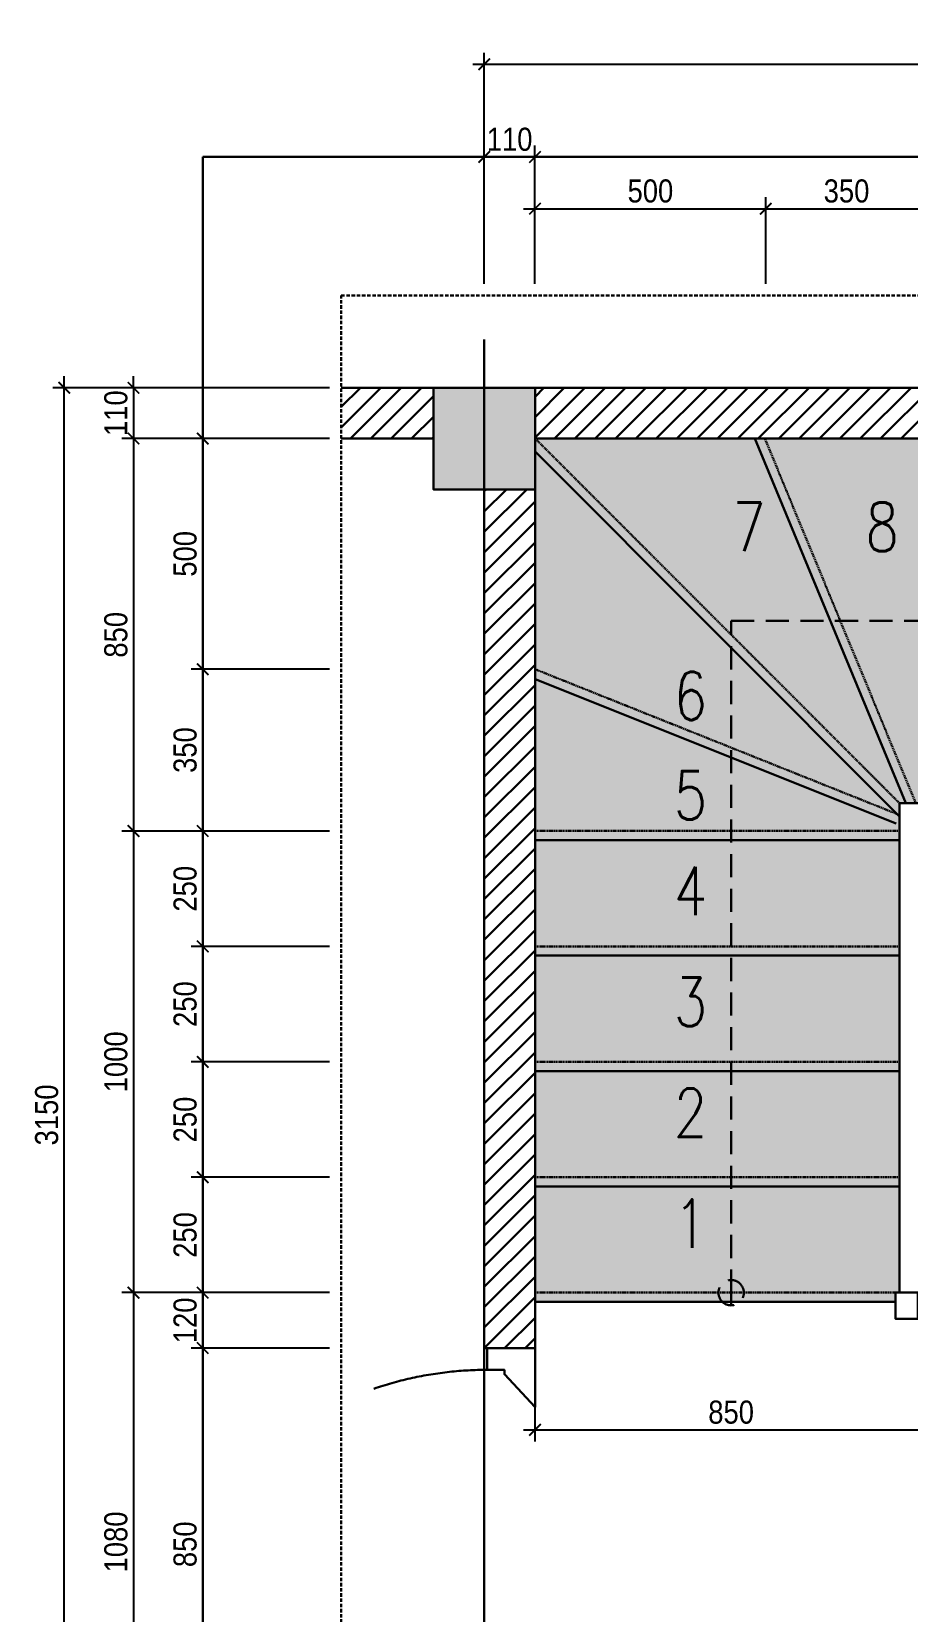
# Model space of a CAD drawing. Header units: millimetres. Extents: x -82962 to 19744, y -138000 to 4535.
# Drawn here: x -6006 to -4106, y -32563 to -29139 of the extents above; entities that cross this region are included whole.
import ezdxf

# ---------------------------------------------------------------- set-up
doc = ezdxf.new("R2010")
doc.units = ezdxf.units.MM
doc.header["$LTSCALE"] = 1000
doc.header["$MEASUREMENT"] = 0
doc.header["$PDMODE"] = 3
doc.linetypes.add('HIDDEN', pattern=[0.375, 0.25, -0.125])
doc.layers.get('0').update_dxf_attribs({"lineweight": 30})
doc.layers.get('DEFPOINTS').update_dxf_attribs({"color": 4, "lineweight": 30})
doc.layers.add('THAY', color=4, linetype='Continuous', lineweight=30)
doc.styles.add('ARIAL', font='arial.ttf', dxfattribs={"width": 0.85})
doc.styles.get("Standard").update_dxf_attribs({"font": 'romans.shx', "width": 0.7, "bigfont": 'bigfont.shx'})
doc.dimstyles.new('DIM 1-100', dxfattribs={"dimscale": 0, "dimtxt": 2, "dimasz": 1, "dimexe": 1, "dimexo": 1, "dimgap": 0.5, "dimtad": 1, "dimdec": 4, "dimrnd": 1, "dimdsep": 46, "dimtxsty": 'ARIAL', "dimblk1": 'ARCHTICK', "dimblk2": 'ARCHTICK', "dimsah": 1, "dimcen": 2, "dimdle": 1, "dimclrd": 9, "dimclre": 9, "dimclrt": 1, "dimadec": 0, "dimazin": 0, "dimtfac": 1, "dimtdec": 4, "dimtix": 1, "dimtmove": 2, "dimatfit": 3, "dimldrblk": 'DOT', "dimfxl": 1, "dimtvp": 1, "dimtolj": 1, "dimarcsym": 0})

# ---------------------------------------------------------------- blocks, each defined once
blk = doc.blocks.new('_ARCHTICK')
at = {"color": 0, "linetype": 'ByBlock', "const_width": 0.15}
blk.add_lwpolyline([(-0.5, -0.5), (0.5, 0.5)], dxfattribs=at)
blk = doc.blocks.new('*D277')
at = {"layer": 'DEFPOINTS', "color": 0, "ltscale": 0.2, "transparency": 16777216}
for p in [(-4915.6, -29410.4), (-5025.6, -29710.4), (-4915.6, -29710.4)]:
    blk.add_point(p, dxfattribs=at)
at = {"layer": 'THAY', "color": 9, "lineweight": -2, "ltscale": 0.2, "transparency": 16777216}
for p, q in [((-5025.6, -29410.4), (-5050.6, -29410.4)), ((-5025.6, -29685.4), (-5025.6, -29385.4)), ((-5025.6, -29410.4), (-4915.6, -29410.4)), ((-4915.6, -29685.4), (-4915.6, -29385.4)), ((-4915.6, -29410.4), (-4890.6, -29410.4))]:
    blk.add_line(p, q, dxfattribs=at)
at = {"layer": 'THAY', "color": 9, "lineweight": -2, "ltscale": 0.2, "transparency": 16777216, "xscale": 25, "yscale": 25, "zscale": 25}
blk.add_blockref('_ARCHTICK', (-5025.6, -29410.4), dxfattribs=at)
at = {"layer": 'THAY', "color": 9, "lineweight": -2, "ltscale": 0.2, "transparency": 16777216, "xscale": 25, "yscale": 25, "zscale": 25, "rotation": 180}
blk.add_blockref('_ARCHTICK', (-4915.6, -29410.4), dxfattribs=at)
at = {"layer": 'THAY', "color": 1, "ltscale": 0.2, "transparency": 16777216, "insert": (-4970.6, -29372.3), "char_height": 50, "attachment_point": 5, "style": 'ARIAL'}
blk.add_mtext('\\A1;110', dxfattribs=at)
blk = doc.blocks.new('_DOT')
at = {"color": 0, "linetype": 'ByBlock', "ltscale": 10}
blk.add_line((-0.5, 0), (-1, 0), dxfattribs=at)
at = {"color": 0, "linetype": 'ByBlock', "ltscale": 10, "const_width": 0.5}
blk.add_lwpolyline([(-0.25, 0, 1), (0.25, 0, 1)], format="xyb", close=True, dxfattribs=at)
blk = doc.blocks.new('*D278')
at = {"layer": 'DEFPOINTS', "color": 0, "ltscale": 0.2, "transparency": 16777216}
for p in [(-2255.6, -29410.4), (-4915.6, -29710.4), (-2255.6, -29710.4)]:
    blk.add_point(p, dxfattribs=at)
at = {"layer": 'THAY', "color": 9, "lineweight": -2, "ltscale": 0.2, "transparency": 16777216}
for p, q in [((-4940.6, -29410.4), (-2230.6, -29410.4)), ((-4915.6, -29685.4), (-4915.6, -29385.4)), ((-2255.6, -29685.4), (-2255.6, -29385.4))]:
    blk.add_line(p, q, dxfattribs=at)
at = {"layer": 'THAY', "color": 9, "lineweight": -2, "ltscale": 0.2, "transparency": 16777216, "xscale": 25, "yscale": 25, "zscale": 25, "rotation": 180}
blk.add_blockref('_ARCHTICK', (-4915.6, -29410.4), dxfattribs=at)
at = {"layer": 'THAY', "color": 9, "lineweight": -2, "ltscale": 0.2, "transparency": 16777216, "xscale": 25, "yscale": 25, "zscale": 25}
blk.add_blockref('_ARCHTICK', (-2255.6, -29410.4), dxfattribs=at)
at = {"layer": 'THAY', "color": 1, "ltscale": 0.2, "transparency": 16777216, "insert": (-3585.6, -29372.3), "char_height": 50, "attachment_point": 5, "style": 'ARIAL'}
blk.add_mtext('\\A1;2660', dxfattribs=at)
blk = doc.blocks.new('*D280')
at = {"layer": 'DEFPOINTS', "color": 0, "ltscale": 0.2, "transparency": 16777216}
for p in [(-4415.5, -29522.4), (-4915.6, -29710.4), (-4415.5, -29710.4)]:
    blk.add_point(p, dxfattribs=at)
at = {"layer": 'THAY', "color": 9, "lineweight": -2, "ltscale": 0.2, "transparency": 16777216}
for p, q in [((-4915.6, -29685.4), (-4915.6, -29497.4)), ((-4415.5, -29685.4), (-4415.5, -29497.4)), ((-4940.6, -29522.4), (-4390.5, -29522.4))]:
    blk.add_line(p, q, dxfattribs=at)
at = {"layer": 'THAY', "color": 9, "lineweight": -2, "ltscale": 0.2, "transparency": 16777216, "xscale": 25, "yscale": 25, "zscale": 25, "rotation": 180}
blk.add_blockref('_ARCHTICK', (-4915.6, -29522.4), dxfattribs=at)
at = {"layer": 'THAY', "color": 9, "lineweight": -2, "ltscale": 0.2, "transparency": 16777216, "xscale": 25, "yscale": 25, "zscale": 25}
blk.add_blockref('_ARCHTICK', (-4415.5, -29522.4), dxfattribs=at)
at = {"layer": 'THAY', "color": 1, "ltscale": 0.2, "transparency": 16777216, "insert": (-4665.5, -29484.3), "char_height": 50, "attachment_point": 5, "style": 'ARIAL'}
blk.add_mtext('\\A1;500', dxfattribs=at)
blk = doc.blocks.new('*D281')
at = {"layer": 'DEFPOINTS', "color": 0, "ltscale": 0.2, "transparency": 16777216}
for p in [(-4065.6, -29522.4), (-4415.5, -29710.4), (-4065.6, -29710.4)]:
    blk.add_point(p, dxfattribs=at)
at = {"layer": 'THAY', "color": 9, "lineweight": -2, "ltscale": 0.2, "transparency": 16777216}
for p, q in [((-4415.5, -29685.4), (-4415.5, -29497.4)), ((-4065.6, -29685.4), (-4065.6, -29497.4)), ((-4440.5, -29522.4), (-4040.6, -29522.4))]:
    blk.add_line(p, q, dxfattribs=at)
at = {"layer": 'THAY', "color": 9, "lineweight": -2, "ltscale": 0.2, "transparency": 16777216, "xscale": 25, "yscale": 25, "zscale": 25, "rotation": 180}
blk.add_blockref('_ARCHTICK', (-4415.5, -29522.4), dxfattribs=at)
at = {"layer": 'THAY', "color": 9, "lineweight": -2, "ltscale": 0.2, "transparency": 16777216, "xscale": 25, "yscale": 25, "zscale": 25}
blk.add_blockref('_ARCHTICK', (-4065.6, -29522.4), dxfattribs=at)
at = {"layer": 'THAY', "color": 1, "ltscale": 0.2, "transparency": 16777216, "insert": (-4240.5, -29484.3), "char_height": 50, "attachment_point": 5, "style": 'ARIAL'}
blk.add_mtext('\\A1;350', dxfattribs=at)
blk = doc.blocks.new('*D288')
at = {"layer": 'DEFPOINTS', "color": 0, "ltscale": 0.2, "transparency": 16777216}
for p in [(-2145.6, -29209.7), (-5025.6, -29602.4), (-2145.6, -29602.4)]:
    blk.add_point(p, dxfattribs=at)
at = {"layer": 'THAY', "color": 9, "lineweight": -2, "ltscale": 0.2, "transparency": 16777216}
for p, q in [((-5025.6, -29577.4), (-5025.6, -29184.7)), ((-2145.6, -29577.4), (-2145.6, -29184.7)), ((-5050.6, -29209.7), (-2120.6, -29209.7))]:
    blk.add_line(p, q, dxfattribs=at)
at = {"layer": 'THAY', "color": 9, "lineweight": -2, "ltscale": 0.2, "transparency": 16777216, "xscale": 25, "yscale": 25, "zscale": 25, "rotation": 180}
blk.add_blockref('_ARCHTICK', (-5025.6, -29209.7), dxfattribs=at)
at = {"layer": 'THAY', "color": 9, "lineweight": -2, "ltscale": 0.2, "transparency": 16777216, "xscale": 25, "yscale": 25, "zscale": 25}
blk.add_blockref('_ARCHTICK', (-2145.6, -29209.7), dxfattribs=at)
at = {"layer": 'THAY', "color": 1, "ltscale": 0.2, "transparency": 16777216, "insert": (-3585.6, -29171.7), "char_height": 50, "attachment_point": 5, "style": 'ARIAL'}
blk.add_mtext('\\A1;2880', dxfattribs=at)
blk = doc.blocks.new('*D293')
at = {"layer": 'DEFPOINTS', "color": 0, "ltscale": 0.2, "transparency": 16777216}
for p in [(-5335.6, -29910.4), (-5785.6, -30020.4), (-5335.6, -30020.4)]:
    blk.add_point(p, dxfattribs=at)
at = {"layer": 'THAY', "color": 9, "lineweight": -2, "ltscale": 0.2, "transparency": 16777216}
for p, q in [((-5785.6, -29910.4), (-5785.6, -29885.4)), ((-5360.6, -29910.4), (-5810.6, -29910.4)), ((-5785.6, -29910.4), (-5785.6, -30020.4)), ((-5360.6, -30020.4), (-5810.6, -30020.4)), ((-5785.6, -30020.4), (-5785.6, -30045.4))]:
    blk.add_line(p, q, dxfattribs=at)
at = {"layer": 'THAY', "color": 9, "lineweight": -2, "ltscale": 0.2, "transparency": 16777216, "xscale": 25, "yscale": 25, "zscale": 25}
for p, rotation in [((-5785.6, -29910.4), 270), ((-5785.6, -30020.4), 90)]:
    blk.add_blockref('_ARCHTICK', p, dxfattribs=dict(at, rotation=rotation))
at = {"layer": 'THAY', "color": 1, "ltscale": 0.2, "transparency": 16777216, "insert": (-5823.6, -29965.4), "char_height": 50, "attachment_point": 5, "rotation": 90, "style": 'ARIAL'}
blk.add_mtext('\\A1;110', dxfattribs=at)
blk = doc.blocks.new('*D294')
at = {"layer": 'DEFPOINTS', "color": 0, "ltscale": 0.2, "transparency": 16777216}
for p in [(-5335.6, -30020.4), (-5635.6, -30519.9), (-5335.6, -30519.9)]:
    blk.add_point(p, dxfattribs=at)
at = {"layer": 'THAY', "color": 9, "lineweight": -2, "ltscale": 0.2, "transparency": 16777216}
for p, q in [((-5360.6, -30020.4), (-5660.6, -30020.4)), ((-5635.6, -29995.4), (-5635.6, -30544.9)), ((-5360.6, -30519.9), (-5660.6, -30519.9))]:
    blk.add_line(p, q, dxfattribs=at)
at = {"layer": 'THAY', "color": 9, "lineweight": -2, "ltscale": 0.2, "transparency": 16777216, "xscale": 25, "yscale": 25, "zscale": 25}
for p, rotation in [((-5635.6, -30020.4), 90), ((-5635.6, -30519.9), 270)]:
    blk.add_blockref('_ARCHTICK', p, dxfattribs=dict(at, rotation=rotation))
at = {"layer": 'THAY', "color": 1, "ltscale": 0.2, "transparency": 16777216, "insert": (-5673.6, -30270.1), "char_height": 50, "attachment_point": 5, "rotation": 90, "style": 'ARIAL'}
blk.add_mtext('\\A1;500', dxfattribs=at)
blk = doc.blocks.new('*D295')
at = {"layer": 'DEFPOINTS', "color": 0, "ltscale": 0.2, "transparency": 16777216}
for p in [(-5335.6, -30519.9), (-5635.6, -30870.4), (-5335.6, -30870.4)]:
    blk.add_point(p, dxfattribs=at)
at = {"layer": 'THAY', "color": 9, "lineweight": -2, "ltscale": 0.2, "transparency": 16777216}
for p, q in [((-5635.6, -30494.9), (-5635.6, -30895.4)), ((-5360.6, -30519.9), (-5660.6, -30519.9)), ((-5360.6, -30870.4), (-5660.6, -30870.4))]:
    blk.add_line(p, q, dxfattribs=at)
at = {"layer": 'THAY', "color": 9, "lineweight": -2, "ltscale": 0.2, "transparency": 16777216, "xscale": 25, "yscale": 25, "zscale": 25}
for p, rotation in [((-5635.6, -30519.9), 90), ((-5635.6, -30870.4), 270)]:
    blk.add_blockref('_ARCHTICK', p, dxfattribs=dict(at, rotation=rotation))
at = {"layer": 'THAY', "color": 1, "ltscale": 0.2, "transparency": 16777216, "insert": (-5673.6, -30695.1), "char_height": 50, "attachment_point": 5, "rotation": 90, "style": 'ARIAL'}
blk.add_mtext('\\A1;350', dxfattribs=at)
blk = doc.blocks.new('*D296')
at = {"layer": 'DEFPOINTS', "color": 0, "ltscale": 0.2, "transparency": 16777216}
for p in [(-5335.6, -30870.4), (-5635.6, -31120.4), (-5335.6, -31120.4)]:
    blk.add_point(p, dxfattribs=at)
at = {"layer": 'THAY', "color": 9, "lineweight": -2, "ltscale": 0.2, "transparency": 16777216}
for p, q in [((-5635.6, -30845.4), (-5635.6, -31145.4)), ((-5360.6, -30870.4), (-5660.6, -30870.4)), ((-5360.6, -31120.4), (-5660.6, -31120.4))]:
    blk.add_line(p, q, dxfattribs=at)
at = {"layer": 'THAY', "color": 9, "lineweight": -2, "ltscale": 0.2, "transparency": 16777216, "xscale": 25, "yscale": 25, "zscale": 25}
for p, rotation in [((-5635.6, -30870.4), 90), ((-5635.6, -31120.4), 270)]:
    blk.add_blockref('_ARCHTICK', p, dxfattribs=dict(at, rotation=rotation))
at = {"layer": 'THAY', "color": 1, "ltscale": 0.2, "transparency": 16777216, "insert": (-5673.6, -30995.4), "char_height": 50, "attachment_point": 5, "rotation": 90, "style": 'ARIAL'}
blk.add_mtext('\\A1;250', dxfattribs=at)
blk = doc.blocks.new('*D297')
at = {"layer": 'DEFPOINTS', "color": 0, "ltscale": 0.2, "transparency": 16777216}
for p in [(-5335.6, -31120.4), (-5635.6, -31370.4), (-5335.6, -31370.4)]:
    blk.add_point(p, dxfattribs=at)
at = {"layer": 'THAY', "color": 9, "lineweight": -2, "ltscale": 0.2, "transparency": 16777216}
for p, q in [((-5360.6, -31120.4), (-5660.6, -31120.4)), ((-5635.6, -31095.4), (-5635.6, -31395.4)), ((-5360.6, -31370.4), (-5660.6, -31370.4))]:
    blk.add_line(p, q, dxfattribs=at)
at = {"layer": 'THAY', "color": 9, "lineweight": -2, "ltscale": 0.2, "transparency": 16777216, "xscale": 25, "yscale": 25, "zscale": 25}
for p, rotation in [((-5635.6, -31120.4), 90), ((-5635.6, -31370.4), 270)]:
    blk.add_blockref('_ARCHTICK', p, dxfattribs=dict(at, rotation=rotation))
at = {"layer": 'THAY', "color": 1, "ltscale": 0.2, "transparency": 16777216, "insert": (-5673.6, -31245.4), "char_height": 50, "attachment_point": 5, "rotation": 90, "style": 'ARIAL'}
blk.add_mtext('\\A1;250', dxfattribs=at)
blk = doc.blocks.new('*D298')
at = {"layer": 'DEFPOINTS', "color": 0, "ltscale": 0.2, "transparency": 16777216}
for p in [(-5335.6, -31370.4), (-5635.6, -31620.4), (-5335.6, -31620.4)]:
    blk.add_point(p, dxfattribs=at)
at = {"layer": 'THAY', "color": 9, "lineweight": -2, "ltscale": 0.2, "transparency": 16777216}
for p, q in [((-5635.6, -31345.4), (-5635.6, -31645.4)), ((-5360.6, -31370.4), (-5660.6, -31370.4)), ((-5360.6, -31620.4), (-5660.6, -31620.4))]:
    blk.add_line(p, q, dxfattribs=at)
at = {"layer": 'THAY', "color": 9, "lineweight": -2, "ltscale": 0.2, "transparency": 16777216, "xscale": 25, "yscale": 25, "zscale": 25}
for p, rotation in [((-5635.6, -31370.4), 90), ((-5635.6, -31620.4), 270)]:
    blk.add_blockref('_ARCHTICK', p, dxfattribs=dict(at, rotation=rotation))
at = {"layer": 'THAY', "color": 1, "ltscale": 0.2, "transparency": 16777216, "insert": (-5673.6, -31495.4), "char_height": 50, "attachment_point": 5, "rotation": 90, "style": 'ARIAL'}
blk.add_mtext('\\A1;250', dxfattribs=at)
blk = doc.blocks.new('*D299')
at = {"layer": 'DEFPOINTS', "color": 0, "ltscale": 0.2, "transparency": 16777216}
for p in [(-5335.6, -31620.4), (-5635.6, -31870.4), (-5335.6, -31870.4)]:
    blk.add_point(p, dxfattribs=at)
at = {"layer": 'THAY', "color": 9, "lineweight": -2, "ltscale": 0.2, "transparency": 16777216}
for p, q in [((-5635.6, -31595.4), (-5635.6, -31895.4)), ((-5360.6, -31620.4), (-5660.6, -31620.4)), ((-5360.6, -31870.4), (-5660.6, -31870.4))]:
    blk.add_line(p, q, dxfattribs=at)
at = {"layer": 'THAY', "color": 9, "lineweight": -2, "ltscale": 0.2, "transparency": 16777216, "xscale": 25, "yscale": 25, "zscale": 25}
for p, rotation in [((-5635.6, -31620.4), 90), ((-5635.6, -31870.4), 270)]:
    blk.add_blockref('_ARCHTICK', p, dxfattribs=dict(at, rotation=rotation))
at = {"layer": 'THAY', "color": 1, "ltscale": 0.2, "transparency": 16777216, "insert": (-5673.6, -31745.4), "char_height": 50, "attachment_point": 5, "rotation": 90, "style": 'ARIAL'}
blk.add_mtext('\\A1;250', dxfattribs=at)
blk = doc.blocks.new('*D300')
at = {"layer": 'DEFPOINTS', "color": 0, "ltscale": 0.2, "transparency": 16777216}
for p in [(-5335.6, -31870.4), (-5635.6, -31990.4), (-5335.6, -31990.4)]:
    blk.add_point(p, dxfattribs=at)
at = {"layer": 'THAY', "color": 9, "lineweight": -2, "ltscale": 0.2, "transparency": 16777216}
for p, q in [((-5360.6, -31870.4), (-5660.6, -31870.4)), ((-5635.6, -31845.4), (-5635.6, -32015.4)), ((-5360.6, -31990.4), (-5660.6, -31990.4))]:
    blk.add_line(p, q, dxfattribs=at)
at = {"layer": 'THAY', "color": 9, "lineweight": -2, "ltscale": 0.2, "transparency": 16777216, "xscale": 25, "yscale": 25, "zscale": 25}
for p, rotation in [((-5635.6, -31870.4), 90), ((-5635.6, -31990.4), 270)]:
    blk.add_blockref('_ARCHTICK', p, dxfattribs=dict(at, rotation=rotation))
at = {"layer": 'THAY', "color": 1, "ltscale": 0.2, "transparency": 16777216, "insert": (-5673.6, -31930.4), "char_height": 50, "attachment_point": 5, "rotation": 90, "style": 'ARIAL'}
blk.add_mtext('\\A1;120', dxfattribs=at)
blk = doc.blocks.new('*D301')
at = {"layer": 'DEFPOINTS', "color": 0, "ltscale": 0.2, "transparency": 16777216}
for p in [(-5335.6, -31990.4), (-5635.6, -32840.4), (-5335.6, -32840.4)]:
    blk.add_point(p, dxfattribs=at)
at = {"layer": 'THAY', "color": 9, "lineweight": -2, "ltscale": 0.2, "transparency": 16777216}
for p, q in [((-5635.6, -31965.4), (-5635.6, -32865.4)), ((-5360.6, -31990.4), (-5660.6, -31990.4)), ((-5360.6, -32840.4), (-5660.6, -32840.4))]:
    blk.add_line(p, q, dxfattribs=at)
at = {"layer": 'THAY', "color": 9, "lineweight": -2, "ltscale": 0.2, "transparency": 16777216, "xscale": 25, "yscale": 25, "zscale": 25}
for p, rotation in [((-5635.6, -31990.4), 90), ((-5635.6, -32840.4), 270)]:
    blk.add_blockref('_ARCHTICK', p, dxfattribs=dict(at, rotation=rotation))
at = {"layer": 'THAY', "color": 1, "ltscale": 0.2, "transparency": 16777216, "insert": (-5673.6, -32415.4), "char_height": 50, "attachment_point": 5, "rotation": 90, "style": 'ARIAL'}
blk.add_mtext('\\A1;850', dxfattribs=at)
blk = doc.blocks.new('*D304')
at = {"layer": 'DEFPOINTS', "color": 0, "ltscale": 0.2, "transparency": 16777216}
for p in [(-5935.6, -29910.4), (-5335.6, -29910.4), (-5335.6, -33060.4)]:
    blk.add_point(p, dxfattribs=at)
at = {"layer": 'THAY', "color": 9, "lineweight": -2, "ltscale": 0.2, "transparency": 16777216}
for p, q in [((-5935.6, -33085.4), (-5935.6, -29885.4)), ((-5360.6, -29910.4), (-5960.6, -29910.4)), ((-5360.6, -33060.4), (-5960.6, -33060.4))]:
    blk.add_line(p, q, dxfattribs=at)
at = {"layer": 'THAY', "color": 9, "lineweight": -2, "ltscale": 0.2, "transparency": 16777216, "xscale": 25, "yscale": 25, "zscale": 25}
for p, rotation in [((-5935.6, -29910.4), 90), ((-5935.6, -33060.4), 270)]:
    blk.add_blockref('_ARCHTICK', p, dxfattribs=dict(at, rotation=rotation))
at = {"layer": 'THAY', "color": 1, "ltscale": 0.2, "transparency": 16777216, "insert": (-5973.6, -31485.4), "char_height": 50, "attachment_point": 5, "rotation": 90, "style": 'ARIAL'}
blk.add_mtext('\\A1;3150', dxfattribs=at)
blk = doc.blocks.new('*D317')
at = {"layer": 'DEFPOINTS', "color": 0, "ltscale": 0.2, "transparency": 16777216}
for p in [(-4915.6, -31980.4), (-4065.6, -31980.4), (-4065.6, -32167.5)]:
    blk.add_point(p, dxfattribs=at)
at = {"layer": 'THAY', "color": 9, "lineweight": -2, "ltscale": 0.2, "transparency": 16777216}
for p, q in [((-4915.6, -32005.4), (-4915.6, -32192.5)), ((-4065.6, -32005.4), (-4065.6, -32192.5)), ((-4940.6, -32167.5), (-4040.6, -32167.5))]:
    blk.add_line(p, q, dxfattribs=at)
at = {"layer": 'THAY', "color": 9, "lineweight": -2, "ltscale": 0.2, "transparency": 16777216, "xscale": 25, "yscale": 25, "zscale": 25, "rotation": 180}
blk.add_blockref('_ARCHTICK', (-4915.6, -32167.5), dxfattribs=at)
at = {"layer": 'THAY', "color": 9, "lineweight": -2, "ltscale": 0.2, "transparency": 16777216, "xscale": 25, "yscale": 25, "zscale": 25}
blk.add_blockref('_ARCHTICK', (-4065.6, -32167.5), dxfattribs=at)
at = {"layer": 'THAY', "color": 1, "ltscale": 0.2, "transparency": 16777216, "insert": (-4490.6, -32129.5), "char_height": 50, "attachment_point": 5, "style": 'ARIAL'}
blk.add_mtext('\\A1;850', dxfattribs=at)
blk = doc.blocks.new('*D340')
at = {"layer": 'DEFPOINTS', "color": 0, "ltscale": 0.2, "transparency": 16777216}
for p in [(-5335.6, -30020.4), (-5785.6, -30870.4), (-5335.6, -30870.4)]:
    blk.add_point(p, dxfattribs=at)
at = {"layer": 'THAY', "color": 9, "lineweight": -2, "ltscale": 0.2, "transparency": 16777216}
for p, q in [((-5360.6, -30020.4), (-5810.6, -30020.4)), ((-5785.6, -29995.4), (-5785.6, -30895.4)), ((-5360.6, -30870.4), (-5810.6, -30870.4))]:
    blk.add_line(p, q, dxfattribs=at)
at = {"layer": 'THAY', "color": 9, "lineweight": -2, "ltscale": 0.2, "transparency": 16777216, "xscale": 25, "yscale": 25, "zscale": 25}
for p, rotation in [((-5785.6, -30020.4), 90), ((-5785.6, -30870.4), 270)]:
    blk.add_blockref('_ARCHTICK', p, dxfattribs=dict(at, rotation=rotation))
at = {"layer": 'THAY', "color": 1, "ltscale": 0.2, "transparency": 16777216, "insert": (-5823.6, -30445.4), "char_height": 50, "attachment_point": 5, "rotation": 90, "style": 'ARIAL'}
blk.add_mtext('\\A1;850', dxfattribs=at)
blk = doc.blocks.new('*D341')
at = {"layer": 'DEFPOINTS', "color": 0, "ltscale": 0.2, "transparency": 16777216}
for p in [(-5335.6, -30870.4), (-5785.6, -31870.4), (-5335.6, -31870.4)]:
    blk.add_point(p, dxfattribs=at)
at = {"layer": 'THAY', "color": 9, "lineweight": -2, "ltscale": 0.2, "transparency": 16777216}
for p, q in [((-5785.6, -30845.4), (-5785.6, -31895.4)), ((-5360.6, -30870.4), (-5810.6, -30870.4)), ((-5360.6, -31870.4), (-5810.6, -31870.4))]:
    blk.add_line(p, q, dxfattribs=at)
at = {"layer": 'THAY', "color": 9, "lineweight": -2, "ltscale": 0.2, "transparency": 16777216, "xscale": 25, "yscale": 25, "zscale": 25}
for p, rotation in [((-5785.6, -30870.4), 90), ((-5785.6, -31870.4), 270)]:
    blk.add_blockref('_ARCHTICK', p, dxfattribs=dict(at, rotation=rotation))
at = {"layer": 'THAY', "color": 1, "ltscale": 0.2, "transparency": 16777216, "insert": (-5823.6, -31370.4), "char_height": 50, "attachment_point": 5, "rotation": 90, "style": 'ARIAL'}
blk.add_mtext('\\A1;1000', dxfattribs=at)
blk = doc.blocks.new('*D342')
at = {"layer": 'DEFPOINTS', "color": 0, "ltscale": 0.2, "transparency": 16777216}
for p in [(-5335.6, -31870.4), (-5785.6, -32950.4), (-5335.6, -32950.4)]:
    blk.add_point(p, dxfattribs=at)
at = {"layer": 'THAY', "color": 9, "lineweight": -2, "ltscale": 0.2, "transparency": 16777216}
for p, q in [((-5360.6, -31870.4), (-5810.6, -31870.4)), ((-5785.6, -31845.4), (-5785.6, -32975.4)), ((-5360.6, -32950.4), (-5810.6, -32950.4))]:
    blk.add_line(p, q, dxfattribs=at)
at = {"layer": 'THAY', "color": 9, "lineweight": -2, "ltscale": 0.2, "transparency": 16777216, "xscale": 25, "yscale": 25, "zscale": 25}
for p, rotation in [((-5785.6, -31870.4), 90), ((-5785.6, -32950.4), 270)]:
    blk.add_blockref('_ARCHTICK', p, dxfattribs=dict(at, rotation=rotation))
at = {"layer": 'THAY', "color": 1, "ltscale": 0.2, "transparency": 16777216, "insert": (-5823.6, -32410.4), "char_height": 50, "attachment_point": 5, "rotation": 90, "style": 'ARIAL'}
blk.add_mtext('\\A1;1080', dxfattribs=at)

msp = doc.modelspace()

# ---------------------------------------------------------------- hatches: boundary and pattern name
at = {"layer": 'THAY', "ltscale": 0.2}
h = msp.add_hatch(dxfattribs=at)
h.set_pattern_fill('ANSI31', color=256, scale=250, style=0)
h.set_pattern_definition([(45, (-5335.553, -32824.554), (-22.09709, 22.09709), [])])
h.paths.add_polyline_path([(-2255.55312, -29910.36771), (-4915.55312, -29910.36771), (-4915.55312, -30019.79972), (-4914.9855, -30020.36771), (-2255.55312, -30020.36771)])
h.paths.add_polyline_path([(-5135.55312, -29910.36771), (-5335.55312, -29910.36771), (-5335.55312, -30020.36771), (-5135.55312, -30020.36771)])
h.paths.add_polyline_path([(-4629.0087, -31079.18194), (-4516.5087, -31079.18194), (-4516.5087, -30921.68194), (-4629.0087, -30921.68194)], flags=9)
h.paths.add_polyline_path([(-4629.0087, -31319.18194), (-4520.5087, -31319.18194), (-4520.5087, -31161.68194), (-4629.0087, -31161.68194)], flags=9)
h.paths.add_polyline_path([(-2607.29098, -32032.87352), (-2442.79098, -32032.87352), (-2442.79098, -31875.37352), (-2607.29098, -31875.37352)], flags=9)
h.paths.add_polyline_path([(-2607.29098, -31815.54734), (-2418.79098, -31815.54734), (-2418.79098, -31658.04734), (-2607.29098, -31658.04734)], flags=9)
h.paths.add_polyline_path([(-2595.29098, -31575.54734), (-2422.79098, -31575.54734), (-2422.79098, -31418.04734), (-2595.29098, -31418.04734)], flags=9)
h.paths.add_polyline_path([(-2595.29098, -31335.54734), (-2418.79098, -31335.54734), (-2418.79098, -31178.04734), (-2595.29098, -31178.04734)], flags=9)
h.paths.add_polyline_path([(-2609.31633, -31095.54734), (-2432.81633, -31095.54734), (-2432.81633, -30938.04734), (-2609.31633, -30938.04734)], flags=9)
h.paths.add_polyline_path([(-4629.0087, -31559.18194), (-4520.5087, -31559.18194), (-4520.5087, -31401.68194), (-4629.0087, -31401.68194)], flags=9)
h.paths.add_polyline_path([(-4617.0087, -31799.18194), (-4544.5087, -31799.18194), (-4544.5087, -31641.68194), (-4617.0087, -31641.68194)], flags=9)
h.paths.add_polyline_path([(-3899.30139, -32824.5544), (-2791.06406, -32824.5544), (-2791.06406, -32548.04346), (-3899.30139, -32548.04346)], flags=9)
h.paths.add_polyline_path([(-3747.8857, -32321.21219), (-3124.68182, -32321.21219), (-3124.68182, -32120.28156), (-3747.8857, -32120.28156)], flags=9)
at = {"layer": 'THAY', "linetype": 'Continuous'}
msp.add_hatch(color=256, dxfattribs=at).paths.add_polyline_path([(-4915.55312, -29910.36771), (-5135.55312, -29910.36771), (-5135.55312, -30130.36771), (-4915.55312, -30130.36771)])
at = {"layer": 'THAY', "ltscale": 0.2}
h = msp.add_hatch(dxfattribs=at)
h.set_pattern_fill('DOTS', color=256, scale=300, style=0)
h.set_pattern_definition([(0, (-4915.553, -31890.368), (9.375, 18.75), [0, -18.75])])
h.paths.add_polyline_path([(-2255.55312, -30020.36771), (-2284.39556, -30020.36771), (-3073.86801, -30810.36771), (-3045.55312, -30810.36771), (-3045.55312, -30850.36771), (-2255.55312, -30850.36771)])
h.paths.add_polyline_path([(-2284.39556, -30020.36771), (-2775.28423, -30020.36771), (-3102.35839, -30810.36771), (-3073.86801, -30810.36771)])
h.paths.add_polyline_path([(-2775.28423, -30020.36771), (-3125.55312, -30020.36771), (-3125.55312, -30810.36771), (-3102.35839, -30810.36771)])
h.paths.add_polyline_path([(-3125.55312, -30020.36771), (-3205.32611, -30020.36771), (-3365.55312, -30303.76779), (-3365.55312, -30416.49294), (-3313.62806, -30452.86702), (-3365.55312, -30434.06444), (-3365.55312, -30810.36771), (-3125.55312, -30810.36771)])
h.paths.add_polyline_path([(-3365.55312, -30434.06444), (-3426.70083, -30411.92226), (-3449.74708, -30452.68511), (-3384.32045, -30498.51718), (-3460.13751, -30471.06308), (-3605.55312, -30728.26564), (-3605.55312, -30810.36771), (-3365.55312, -30810.36771)])
h.paths.add_polyline_path([(-3365.55312, -30020.36771), (-3605.55312, -30020.36771), (-3605.55312, -30648.87927), (-3497.39322, -30457.57242), (-3460.13751, -30471.06308), (-3449.74708, -30452.68511), (-3576.01579, -30364.2325), (-3468.36034, -30406.22077), (-3443.35462, -30361.99214), (-3505.3234, -30318.58233), (-3434.44191, -30346.22785), (-3365.55312, -30224.38142)])
h.paths.add_polyline_path([(-3605.55312, -30020.36771), (-3845.55312, -30020.36771), (-3845.55312, -30810.36771), (-3696.85446, -30810.36771), (-3605.55312, -30648.87927)])
h.paths.add_polyline_path([(-3845.55312, -30020.36771), (-4085.55312, -30020.36771), (-4085.55312, -30810.36771), (-3845.55312, -30810.36771)])
h.paths.add_polyline_path([(-4085.55312, -30020.36771), (-4439.1147, -30020.36771), (-4112.04054, -30810.36771), (-4085.55312, -30810.36771)])
h.paths.add_polyline_path([(-4439.1147, -30020.36771), (-4915.55312, -30020.36771), (-4915.55312, -30048.09344), (-4125.55312, -30838.62134), (-4125.55312, -30810.36771), (-4112.04054, -30810.36771)])
h.paths.add_polyline_path([(-4915.55312, -30048.09344), (-4915.55312, -30130.36771), (-4915.55312, -30890.36771), (-4125.55312, -30890.36771), (-4125.55312, -30838.62134)])
h.paths.add_polyline_path([(-4125.55312, -30890.36771), (-4915.55312, -30890.36771), (-4915.55312, -31140.36771), (-4125.55312, -31140.36771)])
h.paths.add_polyline_path([(-4125.55312, -31140.36771), (-4915.55312, -31140.36771), (-4915.55312, -31390.36771), (-4125.55312, -31390.36771)])
h.paths.add_polyline_path([(-4125.55312, -31390.36771), (-4915.55312, -31390.36771), (-4915.55312, -31640.36771), (-4125.55312, -31640.36771)])
h.paths.add_polyline_path([(-4125.55312, -31640.36771), (-4915.55312, -31640.36771), (-4915.55312, -31890.36771), (-4134.05067, -31890.36771), (-4134.05067, -31870.36771), (-4125.55312, -31870.36771)])
h = msp.add_hatch(dxfattribs=at)
h.set_pattern_fill('ANSI31', color=256, scale=250, style=0)
h.set_pattern_definition([(45, (-5025.553, -31990.368), (-22.0971, 22.0971), [])])
h.paths.add_polyline_path([(-4915.55312, -30130.36771), (-5025.55312, -30130.36771), (-5025.55312, -31990.36771), (-4915.55312, -31990.36771)])
h = msp.add_hatch(dxfattribs=at)
h.set_pattern_fill('DOTS', color=256, scale=300, style=0)
h.set_pattern_definition([(0, (-4552.366, -32824.554), (9.375, 18.75), [0, -18.75])])
h.paths.add_polyline_path([(-2255.55312, -31600.36771), (-3045.55312, -31600.36771), (-3045.55312, -31850.36771), (-2681.82675, -31850.36771), (-2749.95026, -31706.00338, 0.3547607052), (-2593.61731, -31706.58006), (-2662.77027, -31850.36771), (-2255.55312, -31850.36771)])
h.paths.add_polyline_path([(-2255.55312, -31350.36771), (-3045.55312, -31350.36771), (-3045.55312, -31600.36771), (-2255.55312, -31600.36771)])
h.paths.add_polyline_path([(-2255.55312, -31100.36771), (-3045.55312, -31100.36771), (-3045.55312, -31350.36771), (-2255.55312, -31350.36771)])
h.paths.add_polyline_path([(-2255.55312, -30850.36771), (-3045.55312, -30850.36771), (-3045.55312, -31100.36771), (-2255.55312, -31100.36771)])
h.paths.add_polyline_path([(-4552.36587, -32181.33069), (-4428.30551, -32181.33069), (-4428.30551, -32078.29522), (-4552.36587, -32078.29522)], flags=9)
h.paths.add_polyline_path([(-3647.39486, -32181.33069), (-3523.3345, -32181.33069), (-3523.3345, -32078.29522), (-3647.39486, -32078.29522)], flags=9)
h.paths.add_polyline_path([(-2742.36587, -32181.33069), (-2618.30551, -32181.33069), (-2618.30551, -32078.29522), (-2742.36587, -32078.29522)], flags=9)
h.paths.add_polyline_path([(-2237.12713, -32181.33069), (-2113.06676, -32181.33069), (-2113.06676, -32078.29522), (-2237.12713, -32078.29522)], flags=9)
h.paths.add_polyline_path([(-3899.30139, -32824.5544), (-2791.06406, -32824.5544), (-2791.06406, -32548.04346), (-3899.30139, -32548.04346)], flags=9)
h.paths.add_polyline_path([(-3747.8857, -32321.21219), (-3124.68182, -32321.21219), (-3124.68182, -32120.28156), (-3747.8857, -32120.28156)], flags=9)

# ---------------------------------------------------------------- linework, layer by layer
at = {"layer": 'THAY', "ltscale": 0.01}
for p, q in [((-5025.55312, -33234.29303), (-5025.55312, -29805.97198)), ((-5335.55312, -29910.36771), (-1835.55312, -29910.36771))]:
    msp.add_line(p, q, dxfattribs=at)
at = {"layer": 'THAY'}
for p, q in [((-5335.55312, -29910.36771), (-1835.55312, -29910.36771)), ((-5335.55312, -30020.36771), (-5135.55312, -30020.36771)), ((-4915.55312, -30020.36771), (-2255.55312, -30020.36771)), ((-4112.04054, -30810.36771), (-4439.1147, -30020.36771)), ((-4125.55312, -30838.62134), (-4915.55312, -30048.09344)), ((-4132.97766, -30854.29753), (-4915.55312, -30541.42711)), ((-4125.55312, -30890.36771), (-4915.55312, -30890.36771)), ((-4125.55312, -31140.36771), (-4915.55312, -31140.36771)), ((-4125.55312, -31390.36771), (-4915.55312, -31390.36771)), ((-4125.55312, -31640.36771), (-4915.55312, -31640.36771)), ((-4134.05067, -31890.36771), (-4915.55312, -31890.36771))]:
    msp.add_line(p, q, dxfattribs=at)
at = {"layer": 'THAY', "linetype": 'HIDDEN', "ltscale": 0.01}
for p, q in [((-4125.51305, -30810.36771), (-4914.9855, -30020.36771)), ((-4090.39419, -30810.36771), (-4417.46835, -30020.36771)), ((-4125.55312, -30835.72669), (-4915.55312, -30519.88797)), ((-4125.55312, -30870.36771), (-4915.55312, -30870.36771)), ((-4125.55312, -31120.36771), (-4915.55312, -31120.36771)), ((-4125.55312, -31370.36771), (-4915.55312, -31370.36771)), ((-4125.55312, -31620.36771), (-4915.55312, -31620.36771)), ((-4125.55312, -31870.36771), (-4915.55312, -31870.36771))]:
    msp.add_line(p, q, dxfattribs=at)
at = {"layer": 'THAY', "linetype": 'Continuous'}
for p, q in [((-5025.55312, -30130.36771), (-5025.55312, -31990.36771)), ((-4915.55312, -30130.36771), (-4915.55312, -31920.36771)), ((-4915.55312, -30130.36771), (-4915.55312, -31990.36771)), ((-4125.55312, -30810.36771), (-3045.55312, -30810.36771)), ((-4125.55312, -30810.36771), (-4125.55312, -31870.36771)), ((-5025.55312, -31990.36771), (-4915.55312, -31990.36771))]:
    msp.add_line(p, q, dxfattribs=at)
at = {"layer": 'THAY', "ltscale": 0.2}
msp.add_lwpolyline([(-5635.55312, -29410.36771), (-1535.55312, -29410.36771), (-1535.55312, -33560.36771), (-5635.55312, -33560.36771)], close=True, dxfattribs=at)
at = {"layer": 'THAY', "linetype": 'HIDDEN', "ltscale": 0.03}
msp.add_lwpolyline([(-5335.55312, -29710.36771), (-1835.55312, -29710.36771), (-1835.55312, -33260.36771), (-5335.55312, -33260.36771)], close=True, dxfattribs=at)
at = {"layer": 'THAY'}
msp.add_lwpolyline([(-4915.55312, -29910.36771), (-5135.55312, -29910.36771), (-5135.55312, -30130.36771), (-4915.55312, -30130.36771)], close=True, dxfattribs=at)
at = {"layer": 'THAY', "linetype": 'HIDDEN', "ltscale": 0.2}
for points in [[(-4490.55312, -31870.36771), (-4490.55312, -30415.36771), (-2672.38903, -30415.36771), (-2672.38903, -31870.36771)], [(-4490.55312, -31897.86771), (-4490.55312, -31870.36771)]]:
    msp.add_lwpolyline(points, dxfattribs=at)
msp.add_lwpolyline([(-4463.05312, -31870.36771, 1), (-4518.05312, -31870.36771, 1)], format="xyb", close=True, dxfattribs=at)
at = {"layer": 'THAY', "linetype": 'Continuous'}
msp.add_lwpolyline([(-4085.96901, -31870.36771), (-4134.05067, -31870.36771), (-4134.05067, -31927.29585), (-4085.96901, -31927.29585)], close=True, dxfattribs=at)
at = {"layer": 'THAY', "linetype": 'ByBlock'}
msp.add_lwpolyline([(-4915.55312, -31990.36771), (-4915.55312, -32118.599), (-4981.66423, -32047.03438), (-4981.66423, -32037.58993), (-5019.44201, -32037.58993), (-5019.44201, -31990.36771)], close=True, dxfattribs=at)
at = {"layer": 'THAY', "linetype": 'HIDDEN'}
msp.add_arc((-5019.44201, -32793.14549), 755.55556, 90, 114.73250072, dxfattribs=at)

# ---------------------------------------------------------------- texts
at = {"layer": 'THAY', "color": 2, "ltscale": 0.2, "width": 0.8}
for s, p in [('7', (-4487.6944, -30264.05024)), ('8', (-4199.47589, -30264.05024)), ('6', (-4614.7587, -30630.2764)), ('5', (-4614.7587, -30845.77327)), ('4', (-4614.7587, -31052.93194)), ('3', (-4614.7587, -31292.93194))]:
    msp.add_text(s, height=105, dxfattribs=at).set_placement(p)
at = {"layer": 'THAY', "color": 2, "width": 0.8}
for s, p in [('2', (-4614.7587, -31532.93194)), ('1', (-4614.7587, -31772.93194))]:
    msp.add_text(s, height=105, dxfattribs=at).set_placement(p)

# ---------------------------------------------------------------- dimensions: what is measured, and where the dimension line sits
at = {"layer": 'THAY', "ltscale": 0.2}
for base, p1, p2, picture, middle in [((-2145.55312, -29209.68411), (-5025.55312, -29602.37508), (-2145.55312, -29602.37508), '*D288', (-3585.55312, -29171.65546)), ((-4915.55312, -29410.36771), (-5025.55312, -29710.36771), (-4915.55312, -29710.36771), '*D277', (-4970.55312, -29372.33906)), ((-2255.55312, -29410.36771), (-4915.55312, -29710.36771), (-2255.55312, -29710.36771), '*D278', (-3585.55312, -29372.33906)), ((-4415.46835, -29522.36205), (-4915.55312, -29710.36771), (-4415.46835, -29710.36771), '*D280', (-4665.51073, -29484.3334)), ((-4065.55312, -29522.36205), (-4415.46835, -29710.36771), (-4065.55312, -29710.36771), '*D281', (-4240.51073, -29484.31635)), ((-4065.55312, -32167.48348), (-4915.55312, -31980.36771), (-4065.55312, -31980.36771), '*D317', (-4490.55312, -32129.45484))]:
    dim = msp.add_linear_dim(base=base, p1=p1, p2=p2, dimstyle='DIM 1-100', override={"dimscale": 25}, dxfattribs=at)
    dim.commit()
    dim.dimension.update_dxf_attribs({"geometry": picture, "text_midpoint": middle})
for base, p1, p2, picture, middle in [((-5935.55312, -29910.36771), (-5335.55312, -33060.36771), (-5335.55312, -29910.36771), '*D304', (-5973.59882, -31485.36771)), ((-5785.55312, -30020.36771), (-5335.55312, -29910.36771), (-5335.55312, -30020.36771), '*D293', (-5823.58177, -29965.36771)), ((-5785.55312, -30870.36771), (-5335.55312, -30020.36771), (-5335.55312, -30870.36771), '*D340', (-5823.58177, -30445.36771)), ((-5635.55312, -30519.88797), (-5335.55312, -30020.36771), (-5335.55312, -30519.88797), '*D294', (-5673.58177, -30270.12784)), ((-5635.55312, -30870.36771), (-5335.55312, -30519.88797), (-5335.55312, -30870.36771), '*D295', (-5673.59882, -30695.12784)), ((-5785.55312, -31870.36771), (-5335.55312, -30870.36771), (-5335.55312, -31870.36771), '*D341', (-5823.58177, -31370.36771)), ((-5635.55312, -31120.36771), (-5335.55312, -30870.36771), (-5335.55312, -31120.36771), '*D296', (-5673.58177, -30995.36771)), ((-5635.55312, -31370.36771), (-5335.55312, -31120.36771), (-5335.55312, -31370.36771), '*D297', (-5673.58177, -31245.36771)), ((-5635.55312, -31620.36771), (-5335.55312, -31370.36771), (-5335.55312, -31620.36771), '*D298', (-5673.58177, -31495.36771)), ((-5635.55312, -31870.36771), (-5335.55312, -31620.36771), (-5335.55312, -31870.36771), '*D299', (-5673.58177, -31745.36771)), ((-5785.55312, -32950.36771), (-5335.55312, -31870.36771), (-5335.55312, -32950.36771), '*D342', (-5823.58177, -32410.36771)), ((-5635.55312, -31990.36771), (-5335.55312, -31870.36771), (-5335.55312, -31990.36771), '*D300', (-5673.58177, -31930.36771)), ((-5635.55312, -32840.36771), (-5335.55312, -31990.36771), (-5335.55312, -32840.36771), '*D301', (-5673.58177, -32415.36771))]:
    dim = msp.add_linear_dim(base=base, p1=p1, p2=p2, angle=90, dimstyle='DIM 1-100', override={"dimscale": 25}, dxfattribs=at)
    dim.commit()
    dim.dimension.update_dxf_attribs({"geometry": picture, "text_midpoint": middle})

doc.saveas('drawing.dxf')
